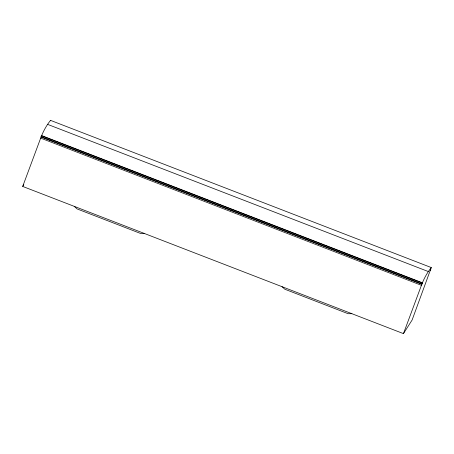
<?xml version="1.0" encoding="UTF-8"?>
<svg xmlns="http://www.w3.org/2000/svg" width="454" height="454" viewBox="0 0 454 454"><rect width="100%" height="100%" fill="white"/><g stroke="black" fill="none" stroke-linecap="round" stroke-linejoin="round"><path stroke-width="0.68" d="M22.7 186.435L40.673 138.112C43.028 131.745 46.268 125.645 50.547 120.367L431.294 267.565L412.119 320.008L403.453 333.633L22.7 186.435L23.829 184.659M41.121 136.898L41.672 135.598L422.424 282.797L421.874 284.096L41.121 136.898L421.874 284.096M403.453 333.633L421.425 285.311C423.775 278.943 427.021 272.843 431.294 267.565M430.784 269.653L430.471 270.578M144.105 233.373L140.371 233.384L77.055 208.908L74.263 206.371M351.89 313.697L348.15 313.714L284.834 289.232L282.048 286.701M47.585 124.356L428.338 271.56M41.518 135.837L422.271 283.035M40.673 138.112L421.425 285.311M50.547 120.367L50.547 120.662"/></g></svg>
